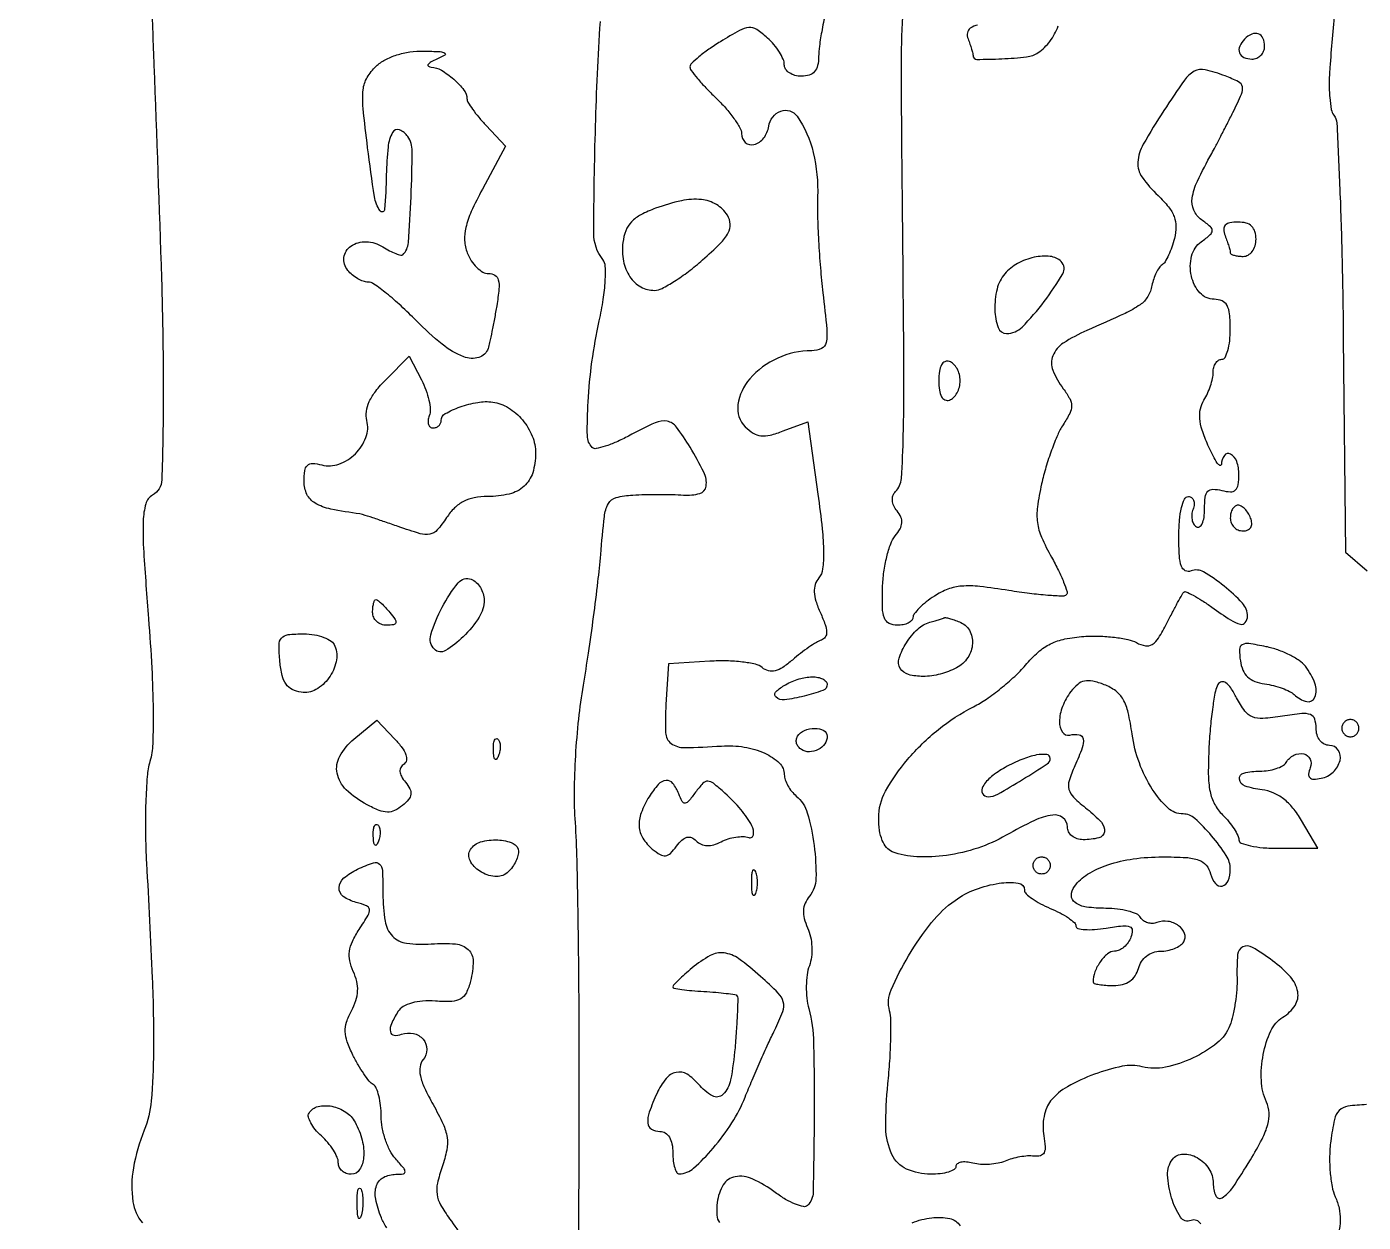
# Model space of a CAD drawing. Extents: x 0 to 5034, y 0 to 2560.
# Drawn here: x 4597.7 to 4753.5, y 1962.4 to 2101.8 of the extents above; entities that cross this region are included whole.
import ezdxf

# ---------------------------------------------------------------- set-up
doc = ezdxf.new("R2010")
doc.units = 0

msp = doc.modelspace()

# ---------------------------------------------------------------- linework, layer by layer
for points in [[(4648.5, 2283.373692, 0.000016), (4598.885535, 2284.40156, 0.000141)], [(4612.248164, 2104.924407, 0.00338), (4612.496664, 2097.272968, -0.001824), (4613.379499, 2072.46843, -0.008725), (4613.584566, 2058.305187, -0.007183), (4613.422227, 2048.942486, -0.263049), (4612.347764, 2047.174743, 0.200971), (4611.552433, 2046.158251, 0.058581), (4611.248758, 2044.152328, 0.024806), (4611.307943, 2040.539685, 0.003163), (4611.869586, 2032.785972, -0.006581), (4612.24787, 2027.016508, -0.010556), (4612.401753, 2022.085999, -0.010644), (4612.357891, 2018.168887, -0.061782), (4612.03764, 2016.131243, 0.050171), (4611.720465, 2014.378703, 0.011304), (4611.550154, 2011.350206, 0.011608), (4611.513704, 2007.830342, 0.011017), (4611.638661, 2004.25064, -0.003584), (4612.304369, 1990.882889, -0.012818), (4612.449445, 1982.327321, -0.01861), (4612.183803, 1976.543378, -0.075748), (4611.368516, 1973.127876, 0.052712), (4610.107681, 1968.746463, 0.080815), (4610.054097, 1964.804942, 0.137189), (4611.155615, 1962.340722, 0.291223)], [(4750.165986, 2103.736172, 0.002547), (4749.599783, 2097, 0.018588), (4749.524888, 2095.200257, 0.022584), (4749.593631, 2093.513858, 0.021928), (4749.774872, 2092.124844, 0.125073), (4750.077581, 2091.45143, -0.157041), (4750.419778, 2090.541666, -0.001503), (4750.743646, 2083.385138, -0.00482), (4751.013681, 2075.098943, -0.00308), (4751.175341, 2065.464169), (4751.440137, 2040.525478), (4753.970069, 2038.332303, 0.032403)], [(4662.01896, 1959.626743, 0.001309), (4662.096893, 1976, 0.001868), (4662.080466, 1986.312754, 0.002111), (4661.985921, 1996.2125, 0.001925), (4661.837601, 2004.628603, 0.011578), (4661.642395, 2009, -0.019274), (4661.537318, 2012.592983, -0.012224), (4661.678687, 2016.77963, -0.01203), (4662.032616, 2021.072552, -0.015417), (4662.574659, 2025, 0.00541), (4663.168427, 2028.747019, 0.003774), (4663.760543, 2032.985937, 0.003807), (4664.266766, 2037.05991, 0.007884), (4664.587622, 2040.25, -0.006466), (4665.021888, 2044.694196, -0.096447), (4665.484867, 2046.177029, -0.209201), (4666.384834, 2046.880428, -0.048371), (4668.329594, 2047.182888, -0.008814), (4669.743622, 2047.239473, -0.005753), (4671.376506, 2047.257212, -0.005786), (4672.969479, 2047.237753, -0.011), (4674.25, 2047.179082, 0.082137), (4676.130499, 2047.360397, 0.302505), (4676.882169, 2048.211805, 0.149665), (4676.61923, 2049.827047, 0.022262), (4675.01096, 2052.75, 0.023604), (4673.41769, 2055.105423, 0.189334), (4672.325513, 2055.78202, 0.154879), (4670.947611, 2055.606185, 0.014442), (4667.844965, 2054.056893, -0.018803), (4666.411649, 2053.356718, -0.027959), (4665.105393, 2052.863694, -0.026825), (4664.045837, 2052.591608, -0.250852), (4663.609774, 2052.723559, -0.196449), (4663.033325, 2054.096777, -0.016168), (4663.123848, 2058.057866, -0.020838), (4663.57638, 2062.715725, -0.018618), (4664.42599, 2067.5, 0.014913), (4664.887267, 2069.990224, 0.02382), (4665.115529, 2072.14163, 0.024386), (4665.131303, 2073.835768, 0.157459), (4664.840413, 2074.628216, -0.16866), (4663.778562, 2077.728431, -0.006347), (4663.988785, 2090.179994, -0.008218), (4664.550165, 2102.372557, -0.109991)], [(4690.839734, 2103.633754, 0.009336), (4690.399664, 2101.43453, 0.009229), (4690.086419, 2099.497983, 0.035492), (4690, 2098.282072, -0.054528), (4689.88553, 2097.235548, -0.126093), (4689.530901, 2096.535259, -0.13989), (4688.91169, 2096.135563, -0.073941), (4688, 2096, -0.065448), (4687.235419, 2096.100511, -0.082843), (4686.5875, 2096.395097, -0.099075), (4686.15411, 2096.832092, -0.146983), (4686, 2097.345012, 0.10373), (4685.866049, 2097.983738, 0.036721), (4685.426662, 2098.813791, 0.034552), (4684.795107, 2099.681197, 0.034219), (4684.048212, 2100.456369, 0.038996), (4682.784168, 2101.432572, 0.16576), (4681.872168, 2101.66654, 0.107487), (4680.78846, 2101.341312, 0.011968), (4678.548212, 2100.029797, 0.013908), (4677.188875, 2099.136501, 0.020025), (4676.042287, 2098.266216, 0.016305), (4675.169691, 2097.497949, 0.206953), (4675, 2097.105532, 0.162013), (4675.140601, 2096.683002, 0.012879), (4675.88125, 2095.744725, 0.016399), (4676.850838, 2094.654239, 0.01181), (4678, 2093.5, -0.02098), (4679.148507, 2092.303319, -0.025305), (4680.11875, 2091.084442, -0.025239), (4680.817782, 2089.996822, -0.130933), (4681, 2089.312909, 0.21135), (4681.453699, 2088.287519, 0.255709), (4682.462732, 2088.043834, 0.163796), (4683.598094, 2088.801447, 0.128592), (4684.180449, 2090.171672, -0.271459), (4685.585177, 2091.922198, -0.345194), (4687.497011, 2091.330043, -0.093832), (4689.378154, 2087.101132, -0.067334), (4689.880092, 2081.940907, 0.016481), (4689.870226, 2079.768027, 0.00676), (4689.99386, 2076.821704, 0.00668), (4690.211814, 2073.659533, 0.008505), (4690.501347, 2070.75, -0.005192), (4690.952707, 2066.500189, -0.071892), (4690.87858, 2064.960607, -0.237563), (4690.336781, 2064.259797, -0.112013), (4689.191658, 2064, 0.106856), (4685.225965, 2063.142696, 0.10742), (4681.977137, 2060.724673, 0.143613), (4680.591933, 2057.717605, 0.237257), (4681.451249, 2055.12018, 0.059271), (4682.373249, 2054.39422, 0.11084), (4683.267963, 2054.089942, 0.088764), (4684.341024, 2054.165212, 0.028465), (4685.871198, 2054.645281), (4688.735206, 2055.726323), (4689.917399, 2047.275626, -0.008085), (4690.414156, 2043.251437, -0.024031), (4690.576891, 2040.477515, -0.03344), (4690.468948, 2038.562606, -0.14336), (4690.02024, 2037.524387, 0.094499), (4689.59863, 2036.760437, 0.09074), (4689.479663, 2035.883668, 0.067286), (4689.675253, 2034.811792, 0.028175), (4690.208683, 2033.441336, -0.019949), (4690.762731, 2032.084343, -0.077454), (4690.93649, 2031.19591, -0.154044), (4690.780479, 2030.625873, -0.170683), (4690.330702, 2030.276901, 0.055941), (4689.745387, 2030.005968, 0.014124), (4688.862675, 2029.435773, 0.014234), (4687.884855, 2028.722468, 0.013936), (4686.942129, 2027.949808, -0.030376), (4685.81757, 2027.088301, -0.086491), (4684.920108, 2026.687057, -0.126546), (4684.148747, 2026.690047, -0.109711), (4683.427361, 2027.060285, 0.118123), (4682.635476, 2027.450227, 0.025116), (4681.110895, 2027.715369, 0.02496), (4679.269193, 2027.84831, 0.021467), (4677.327694, 2027.807964), (4672.5, 2027.5), (4672.195209, 2022.75, 0.025807), (4672.154363, 2019.476212, 0.226848), (4672.811952, 2018.2292, 0.165583), (4674.330678, 2017.740718, 0.012687), (4678.683743, 2017.925276, -0.057052), (4681.328165, 2017.802921, -0.067055), (4683.727111, 2017.076251, -0.082873), (4685.421221, 2015.933577, -0.205841), (4686, 2014.587261, 0.08338), (4686.100402, 2013.989367, 0.043925), (4686.408691, 2013.300028, 0.042106), (4686.858929, 2012.631203, 0.050396), (4687.391288, 2012.090223, -0.150263), (4688.681148, 2010.120521, -0.037783), (4689.474816, 2006.321521, -0.037189), (4689.690788, 2002.474325, -0.170231), (4688.923612, 2000.407959, 0.069187), (4688.42592, 1999.604466, 0.090396), (4688.224111, 1998.765705, 0.079362), (4688.320697, 1997.827416, 0.041659), (4688.71758, 1996.720386, -0.054948), (4689.05509, 1995.694091, -0.040661), (4689.206138, 1994.507923, -0.040945), (4689.162968, 1993.324474, -0.059075), (4688.917995, 1992.307226, 0.055699), (4688.659663, 1991.265359, 0.029339), (4688.562157, 1989.933957, 0.028789), (4688.622187, 1988.542644, 0.039201), (4688.845776, 1987.307226, -0.05832), (4689.40754, 1983.346606, -0.007721), (4689.483431, 1974.865132, -0.003679), (4689.35946, 1965.916537, -0.193406), (4688.696757, 1964.363423, -0.25527), (4688.226587, 1964.225403, -0.0427), (4687.295987, 1964.512943, -0.037755), (4686.156028, 1965.078444, -0.025172), (4684.941145, 1965.885393, 0.050468), (4682.312997, 1967.445776, 0.152224), (4680.27119, 1967.718554, 0.217007), (4678.885465, 1966.777214, 0.108388), (4678.182469, 1964.729956, 0.040625), (4678.131787, 1963.223445, 0.158026), (4678.457199, 1962.361628, 0.143947)], [(4734.559005, 1962.218355, 0.363814), (4733.423658, 1962.609078, -0.353097), (4732.196698, 1963.005432, -0.070982), (4731.151496, 1965.238594, -0.062458), (4730.683992, 1967.941444, -0.179014), (4731.252175, 1969.728987, -0.224557), (4732.505366, 1970.360806, -0.138989), (4734.133173, 1969.943394, -0.117056), (4735.501884, 1968.641778, -0.145378), (4736, 1966.964816, 0.101196), (4736.301179, 1965.491962, 0.460359), (4737.031097, 1965.262556, 0.104535), (4738.287971, 1966.473209, 0.013111), (4740.338193, 1969.674712, 0.015934), (4741.697781, 1972.096759, 0.052094), (4742.370801, 1973.803806, 0.080375), (4742.522687, 1975.165908, 0.094763), (4742.216883, 1976.424712, -0.096064), (4741.615264, 1978.929337, -0.058756), (4741.838173, 1981.969956, -0.060526), (4742.723949, 1984.721331, -0.146072), (4744.123583, 1986.309252, 0.108324), (4745.54062, 1987.694496, 0.192672), (4745.860412, 1989.269997, 0.139552), (4745.00005, 1991.016457, 0.049818), (4742.92139, 1992.899998, 0.024598), (4740.58972, 1994.45259, 0.251707), (4739.46968, 1994.503134, 0.266812), (4738.852613, 1993.603582, 0.027056), (4738.783468, 1990.91098, -0.026479), (4738.749817, 1989.53896, -0.018152), (4738.572966, 1987.991168, -0.018338), (4738.29286, 1986.508646, -0.034992), (4737.942409, 1985.348525, -0.133354), (4736.470778, 1983.323621, -0.059184), (4733.648508, 1981.558297, -0.058617), (4730.429221, 1980.478486, -0.113593), (4727.729964, 1980.531639, 0.112012), (4725.399384, 1980.584812, 0.038905), (4722.147808, 1979.656658, 0.039209), (4719.023667, 1978.207942, 0.091628), (4717.052718, 1976.563521, 0.080691), (4716.594378, 1975.784284, 0.044425), (4716.286011, 1974.719388, 0.042826), (4716.160283, 1973.554059, 0.052739), (4716.25143, 1972.465063, -0.028495), (4716.416705, 1971.219376, -0.131654), (4716.282827, 1970.511312, -0.219661), (4715.862037, 1970.164251, -0.094453), (4715.119105, 1970.113004, 0.046581), (4714.371776, 1970.132725, 0.025192), (4713.45716, 1970.025145, 0.024877), (4712.529128, 1969.820345, 0.035697), (4711.735056, 1969.540964, -0.053571), (4710.914877, 1969.284885, -0.032446), (4709.905454, 1969.152173, -0.032235), (4708.874083, 1969.150724, -0.048221), (4707.985056, 1969.293657, 0.041292), (4707.224476, 1969.426754, 0.070963), (4706.58311, 1969.394025, 0.10726), (4706.15651, 1969.210445, 0.242258), (4706, 1968.90638, -0.266835), (4705.799515, 1968.557457, -0.057319), (4705.135407, 1968.266249, -0.045554), (4704.184379, 1968.065843, -0.029169), (4703.056704, 1968, -0.108799), (4700.262574, 1968.61528, -0.175737), (4698.552922, 1970.311357, -0.108035), (4697.83734, 1973.420324, -0.02854), (4698.073599, 1978.54473, 0.009281), (4698.301106, 1981.228307, 0.010718), (4698.415495, 1983.792609, 0.009858), (4698.422931, 1985.961644, 0.059944), (4698.270977, 1987.071785, -0.167128), (4698.45361, 1989.488834, -0.03231), (4700.472883, 1993.452164, -0.035011), (4703.174793, 1997.352792, -0.069167), (4705.908228, 1999.934653, -0.064104), (4708.286053, 2001.205225, -0.054327), (4711.045369, 2001.922037, -0.067723), (4713.273112, 2001.945149, -0.378097), (4714, 2001.12132, 0.208074), (4714.180943, 2000.70534, 0.033695), (4714.88125, 2000.135727, 0.032352), (4715.851056, 1999.540069, 0.023358), (4717, 1999, -0.021691), (4718.14905, 1998.464549, -0.030489), (4719.11875, 1997.882741, -0.030886), (4719.824483, 1997.331478, -0.21469), (4720, 1996.94155, 0.344868), (4720.219466, 1996.661205, 0.043288), (4721.034022, 1996.533184, 0.036244), (4722.170483, 1996.53669, 0.021337), (4723.520074, 1996.696971, -0.012194), (4725.457265, 1996.963029, -0.11657), (4726.27978, 1996.863857, -0.316496), (4726.567156, 1996.44887, -0.090001), (4726.413085, 1995.6341, -0.063377), (4726.077419, 1995.009299, -0.061153), (4725.592453, 1994.480017, -0.066159), (4725.038431, 1994.121155, -0.111118), (4724.5, 1994, 0.176465), (4723.683138, 1993.70244, 0.065786), (4722.846367, 1992.787398, 0.062009), (4722.214037, 1991.588962, 0.090659), (4722, 1990.418213, 0.33565), (4722.123864, 1990.254486, 0.025445), (4722.700115, 1990.12285, 0.02693), (4723.469723, 1990.030164, 0.016503), (4724.383369, 1990, 0.061532), (4725.436755, 1990.130127, 0.089464), (4726.288023, 1990.514648, 0.096222), (4726.908647, 1991.14677, 0.082332), (4727.289749, 1992, -0.081569), (4727.644655, 1992.797825, -0.081632), (4728.236016, 1993.439987, -0.082154), (4728.99818, 1993.856078, -0.084142), (4729.847363, 1994, 0.049566), (4730.676604, 1994.082407, 0.047461), (4731.486147, 1994.326592, 0.051172), (4732.159066, 1994.68557, 0.106628), (4732.569098, 1995.111803, 0.231659), (4732.663856, 1996.072779, 0.149825), (4731.970308, 1996.976746, 0.117775), (4730.728656, 1997.479101, 0.12982), (4729.441834, 1997.339306, -0.088023), (4728.918522, 1997.238221, -0.079557), (4728.37249, 1997.317152, -0.081183), (4727.888, 1997.559823, -0.098027), (4727.542134, 1997.931826, 0.15278), (4727.066209, 1998.344224, 0.038128), (4726.082438, 1998.686224, 0.035401), (4724.843082, 1998.921469, 0.02921), (4723.5, 1999, -0.032761), (4721.235212, 1999.148553, -0.11907), (4719.899155, 1999.66372, -0.248199), (4719.470642, 2000.488455, -0.155109), (4719.815983, 2001.547746, -0.100755), (4721.36513, 2002.982422, -0.055498), (4723.715896, 2004.075762, -0.047311), (4726.680299, 2004.769563, -0.033851), (4730.080051, 2005, -0.013681), (4732.839491, 2004.924484, -0.071369), (4734.327345, 2004.627192, -0.136184), (4735.189254, 2004.024255, -0.108903), (4735.70731, 2003.011247, 0.103272), (4736.270023, 2001.880016, 0.291557), (4737.066698, 2001.60178, 0.250776), (4737.758653, 2002.212108, 0.089382), (4738, 2003.551411, 0.1442), (4737.525708, 2005.161774, 0.033478), (4735.822761, 2007.450043, 0.032014), (4733.856921, 2009.474446, 0.186122), (4732.493979, 2010, -0.190918), (4730.729548, 2010.699208, -0.061972), (4728.904947, 2012.899078, -0.054475), (4727.393774, 2015.950789, -0.052196), (4726.550272, 2019.300952, 0.019828), (4726.083535, 2021.836967, 0.072673), (4725.499417, 2023.357601, 0.104713), (4724.632377, 2024.345157, 0.069688), (4723.30757, 2025.073162, 0.035105), (4721.952926, 2025.482041, 0.106791), (4720.996692, 2025.491779, 0.124313), (4720.206937, 2025.110334, 0.056161), (4719.408286, 2024.27221, 0.068912), (4718.436627, 2022.541122, 0.087338), (4718.073492, 2020.74639, 0.153462), (4718.415891, 2019.551811, 0.312854), (4719.279553, 2019.206163, -0.095403), (4720.362904, 2019.244634, -0.323298), (4720.837413, 2018.775109, -0.130966), (4720.735683, 2017.709231, -0.017983), (4719.876427, 2015.628132, 0.028655), (4719.19905, 2013.882897, 0.148329), (4719.180199, 2012.859953, 0.134285), (4719.732601, 2011.944761, 0.021911), (4721.309422, 2010.570263, -0.037295), (4722.972312, 2009.028271, -0.223912), (4723.32051, 2007.933699, -0.310145), (4722.67442, 2007.21759, -0.058888), (4720.833333, 2007, -0.080377), (4720.133065, 2007.113303, -0.091482), (4719.538542, 2007.440625, -0.100741), (4719.141051, 2007.927903, -0.121457), (4719, 2008.5, 0.230384), (4718.484963, 2009.558449, 0.203337), (4717.291362, 2009.88091, 0.077154), (4715.149811, 2009.2387, 0.018497), (4711.852074, 2007.512045, -0.049292), (4708.55142, 2006.034797, -0.044965), (4704.922219, 2005.175649, -0.047377), (4701.43702, 2005.008576, -0.080077), (4698.581787, 2005.606989, -0.128663), (4697.916332, 2006.084405, -0.077372), (4697.415245, 2006.923933, -0.06048), (4697.102354, 2008.086709, -0.035527), (4697, 2009.525389, -0.127136), (4697.808549, 2012.653856, -0.049893), (4700.363869, 2016.344967, -0.046696), (4703.968232, 2019.855671, -0.051789), (4708.045143, 2022.500159, 0.031825), (4709.557085, 2023.397381, 0.018659), (4711.250052, 2024.648716, 0.018616), (4712.856295, 2026.032275, 0.02996), (4714.10397, 2027.338144, -0.036273), (4715.601176, 2028.86613, -0.066701), (4717.045821, 2029.833093, -0.064912), (4718.721167, 2030.401343, -0.032637), (4720.938972, 2030.696062, -0.023656), (4722.696797, 2030.730448, -0.022512), (4724.479575, 2030.600503, -0.02312), (4726.042449, 2030.341854, -0.070405), (4727.050638, 2029.972899, 0.077477), (4728.100849, 2029.605234, 0.18975), (4728.890609, 2029.759523, 0.113459), (4729.625841, 2030.507402, 0.020104), (4730.592812, 2032.233207, -0.002992), (4731.252258, 2033.510784, -0.004165), (4731.85888, 2034.645863, -0.00258), (4732.381444, 2035.592707, -0.052802), (4732.569601, 2035.859091, -0.332005), (4732.819246, 2035.912096, -0.014645), (4733.662317, 2035.493154, -0.019814), (4734.688615, 2034.8917, -0.012266), (4735.846795, 2034.109091, 0.010572), (4738.039099, 2032.616865, 0.081755), (4739.171132, 2032.120346, 0.298036), (4739.748972, 2032.3177, 0.167124), (4740, 2033.047749, 0.187174), (4739.40994, 2034.568758, 0.038537), (4737.273367, 2036.573706, 0.037668), (4734.881872, 2038.214351, 0.226876), (4733.420684, 2038.33119, -0.20636), (4732.750671, 2038.358406, -0.199257), (4732.29751, 2038.864953, -0.071448), (4732.059203, 2040.07909, -0.012791), (4732, 2042.393011, -0.020336), (4732.075183, 2044.240751, -0.038639), (4732.310071, 2045.709567, -0.049466), (4732.659332, 2046.713924, -0.292238), (4733.106989, 2047, -0.154099), (4733.482083, 2046.881585, -0.15229), (4733.723326, 2046.568782, -0.114223), (4733.784115, 2046.093585, -0.066643), (4733.650663, 2045.532025, 0.066719), (4733.506898, 2044.926665, 0.072258), (4733.533742, 2044.321649, 0.081026), (4733.720854, 2043.809536, 0.126981), (4734.043674, 2043.473008, 0.290722), (4734.405231, 2043.477445, 0.141576), (4734.719079, 2043.841556, 0.073313), (4734.932222, 2044.572459, 0.034359), (4735, 2045.557614, -0.028771), (4735.079845, 2046.944072, -0.15974), (4735.388003, 2047.612718, -0.215944), (4735.971975, 2047.857405, -0.056862), (4737, 2047.710251, 0.05366), (4738.009449, 2047.559174, 0.201856), (4738.596555, 2047.778164, 0.169429), (4738.912857, 2048.386091, 0.036036), (4739, 2049.59362, 0.084994), (4738.745644, 2051.079124, 0.180876), (4738.008179, 2051.959944, 0.388386), (4737.306341, 2051.799283, 0.144378), (4736.960858, 2050.75, -0.532083), (4736.790309, 2050.642711, -0.13717), (4736.483676, 2050.895312, -0.036255), (4735.983511, 2051.736182, -0.012983), (4735.391372, 2053, -0.023273), (4734.717659, 2054.759621, -0.057898), (4734.439573, 2056.10755, -0.078099), (4734.515521, 2057.221105, -0.082198), (4734.930514, 2058.236431, 0.033178), (4735.340008, 2059.01216, 0.025371), (4735.685839, 2059.907397, 0.025934), (4735.92432, 2060.782507, 0.053601), (4736, 2061.486431, -0.064244), (4736.074659, 2062.065097, -0.081991), (4736.29375, 2062.555389, -0.098698), (4736.618641, 2062.883405, -0.149454), (4737, 2063, 0.277684), (4737.385692, 2063.232098, 0.052312), (4737.70625, 2064.028125, 0.042582), (4737.927458, 2065.158889, 0.027026), (4738, 2066.5, 0.02295), (4737.918029, 2068.284893, 0.101269), (4737.614886, 2069.287427, 0.170815), (4737.036165, 2069.812619, 0.099977), (4736.108408, 2070, -0.214961), (4734.454874, 2070.745329, -0.127043), (4733.454312, 2072.709668, -0.117271), (4733.489469, 2075.038066, -0.174451), (4734.619171, 2076.710798, 0.018707), (4735.6657, 2077.537843, 0.21826), (4735.87973, 2077.998644, 0.22049), (4735.669267, 2078.458774, 0.019102), (4734.632132, 2079.279724, -0.132533), (4733.732987, 2080.401003, -0.142497), (4733.552416, 2081.790011, -0.072992), (4734.165809, 2083.776195, -0.015525), (4735.829064, 2087, 0.005786), (4736.257606, 2087.79236, 0.001678), (4736.900309, 2089.024295, 0.001687), (4737.615112, 2090.417206, 0.001801), (4738.304933, 2091.784833, 0.011366), (4739.316281, 2093.928493, 0.15779), (4739.404931, 2094.768913, 0.22746), (4738.95787, 2095.350671, 0.026244), (4737.408382, 2096.034833, 0.032577), (4735.060341, 2096.756514, 0.188951), (4733.800767, 2096.578449, 0.11166), (4732.650293, 2095.535669, 0.008243), (4730.25, 2091.993648, 0.015421), (4727.851446, 2088.066095, 0.113042), (4727.221129, 2085.971312, 0.172981), (4727.71064, 2084.239164, 0.048442), (4729.583374, 2082.081423, -0.03257), (4730.79767, 2080.768772, -0.079407), (4731.45385, 2079.63039, -0.09368), (4731.663001, 2078.465145, -0.059241), (4731.486814, 2077.09144, -0.022635), (4731.1806, 2076.069653, -0.025881), (4730.794534, 2075.125567, -0.026316), (4730.388599, 2074.369168, -0.115741), (4730.036398, 2074.010017, 0.103457), (4729.701581, 2073.684774, 0.035101), (4729.360424, 2073.093803, 0.033143), (4729.064997, 2072.369151, 0.032513), (4728.865682, 2071.607183, -0.087317), (4728.36932, 2070.308357, -0.107276), (4727.483647, 2069.363279, -0.043449), (4725.72104, 2068.360487, -0.004273), (4721.261473, 2066.358964, 0.04023), (4718.52927, 2064.888489, 0.15468), (4717.316549, 2063.418263, 0.192382), (4717.312034, 2061.72439, 0.067645), (4718.526412, 2059.566244, -0.035716), (4719.272041, 2058.418733, -0.127691), (4719.487444, 2057.577993, -0.117026), (4719.27538, 2056.696892, -0.027722), (4718.513029, 2055.379541, 0.042235), (4717.87411, 2054.197734, 0.015301), (4717.165063, 2052.425602, 0.015048), (4716.503517, 2050.428709, 0.01734), (4715.997152, 2048.487293, 0.020976), (4715.510144, 2045.788228, 0.067934), (4715.508493, 2043.971593, 0.07057), (4715.99308, 2042.258412, 0.023872), (4717.156585, 2039.935183, -0.013825), (4717.96417, 2038.400428, -0.021373), (4718.566821, 2037.028868, -0.017005), (4718.960372, 2035.90651, -0.279085), (4718.869261, 2035.535927, -0.21118), (4718.458663, 2035.377071, -0.007312), (4716.706544, 2035.485342, -0.012534), (4714.598373, 2035.69986, -0.0083), (4712.189918, 2036.046818, 0.011567), (4708.777424, 2036.515681, 0.046755), (4706.679374, 2036.557577, 0.070999), (4705.081592, 2036.208268, 0.055819), (4703.498511, 2035.407067, 0.02298), (4702.541865, 2034.715419, 0.029546), (4701.733938, 2033.990909, 0.030118), (4701.151717, 2033.327733, 0.166583), (4701, 2032.88499, -0.197798), (4700.860804, 2032.546892, -0.085934), (4700.457399, 2032.259966, -0.065879), (4699.859862, 2032.065108, -0.045947), (4699.152847, 2032, -0.118366), (4698.223929, 2032.22303, -0.185025), (4697.679907, 2032.826529, -0.086377), (4697.441822, 2034.029592, -0.014201), (4697.454556, 2036.408612, -0.025759), (4697.608782, 2038.213114, -0.025865), (4697.947657, 2039.989664, -0.026751), (4698.404962, 2041.501724, -0.086601), (4698.924155, 2042.408612, 0.045857), (4699.488915, 2043.232218, 0.108774), (4699.702226, 2043.939979, 0.123762), (4699.586524, 2044.613054, 0.069164), (4699.146238, 2045.323794, -0.063116), (4698.762905, 2045.926268, -0.089477), (4698.598647, 2046.538514, -0.103202), (4698.667957, 2047.103621, -0.112691), (4698.957617, 2047.573794, 0.179407), (4699.649461, 2049.116591, 0.011108), (4699.87539, 2054.213272, 0.00744), (4699.938987, 2063.038603, 0.000804), (4699.749707, 2083.432874, -0.001917), (4699.655041, 2096.852467, -0.015698), (4699.827542, 2102.973878, -0.034701)], [(4708.536249, 2101.954106, 0.102747), (4707.684855, 2101.598136, 0.20296), (4707.348024, 2101.072084, 0.134669), (4707.419624, 2100.348859, -0.008458), (4707.641841, 2099.739134, -0.01014), (4707.829515, 2099.157853, -0.008983), (4707.968361, 2098.663959, -0.064109), (4708, 2098.418213, 0.413242), (4708.446305, 2097.970425, 0.012239), (4711.366317, 2098.032223, 0.017962), (4714.250946, 2098.26801, 0.118361), (4715.600296, 2098.765313, 0.086911), (4716.965948, 2100.068812, 0.069678), (4717.934991, 2101.858934, 0.078763)], [(4639.650852, 1961.739241, -0.043977), (4639.025001, 1962.939643, -0.047426), (4638.358358, 1965.110712, -0.132081), (4638.452391, 1966.689158, -0.194112), (4639.266118, 1967.644341, -0.121021), (4640.714005, 1968, 0.033034), (4641.582279, 1968.057427, 0.385269), (4641.784296, 1968.295707, 0.168375), (4641.621058, 1968.721768, 0.009015), (4640.654988, 1969.828741, -0.067213), (4640.020395, 1970.753662, -0.035993), (4639.486153, 1972.03451, -0.035075), (4639.121619, 1973.443992, -0.045772), (4639, 1974.769724, 0.02786), (4638.931194, 1976.003628, 0.03429), (4638.724851, 1977.137796, 0.036644), (4638.425281, 1978.036437, 0.156815), (4638.063324, 1978.460864, -0.085795), (4637.613279, 1978.859378, -0.018064), (4636.984666, 1979.705869, -0.01843), (4636.319024, 1980.754082, -0.016547), (4635.706628, 1981.886259, -0.028719), (4635.034343, 1983.453085, -0.078749), (4634.806778, 1984.631759, -0.088453), (4634.966443, 1985.741471, -0.043039), (4635.53294, 1987.061548, 0.043175), (4636.050645, 1988.268828, 0.06812), (4636.255182, 1989.375402, 0.070069), (4636.152575, 1990.473581, 0.048651), (4635.747785, 1991.654206, -0.053724), (4635.337293, 1992.892158, -0.088173), (4635.296626, 1993.992453, -0.077298), (4635.642542, 1995.138089, -0.033141), (4636.430199, 1996.533814, 0.01049), (4637.479266, 1998.210596, 0.164209), (4637.619953, 1998.862437, 0.2766), (4637.292445, 1999.290893, 0.030676), (4636.07205, 1999.69141, -0.091816), (4634.575122, 2000.394116, -0.253933), (4634.083816, 2001.407499, -0.208703), (4634.640621, 2002.538648, -0.067543), (4636.25, 2003.563384, -0.022115), (4638.101815, 2004.320006, -0.285318), (4638.800498, 2004.169475, -0.192558), (4639.143727, 2003.405545, -0.010452), (4639.2, 2000.71388, 0.038813), (4639.448955, 1997.511636, 0.153971), (4640.315595, 1995.765587, 0.170574), (4641.966141, 1994.934131, 0.050247), (4644.841065, 1994.852653, -0.037085), (4647.68058, 1994.846807, -0.172097), (4649.157068, 1994.192666, -0.210136), (4649.722404, 1992.850459, -0.05764), (4649.416257, 1990.522363, -0.049415), (4648.927295, 1989.160281, -0.153304), (4648.271211, 1988.452684, -0.121311), (4647.226871, 1988.155235, -0.025825), (4645.323581, 1988.184943, 0.033544), (4643.825427, 1988.185214, 0.05172), (4642.549714, 1987.965927, 0.063399), (4641.567503, 1987.550419, 0.120569), (4640.953232, 1986.958568, 0.034767), (4640.195173, 1985.552622, 0.147137), (4640.069875, 1984.614772, 0.334657), (4640.495775, 1984.205452, 0.12212), (4641.378145, 1984.314866, -0.146937), (4642.75507, 1984.417804, -0.163534), (4643.893418, 1983.733332, -0.179608), (4644.32244, 1982.557318, -0.173486), (4643.888617, 1981.365792, 0.140155), (4643.525352, 1980.539564, 0.088495), (4643.568606, 1979.479992, 0.055294), (4644.046977, 1978.073336, 0.01844), (4645.043279, 1976.136785, -0.019746), (4646.209918, 1973.854505, -0.072066), (4646.672431, 1972.299908, -0.085433), (4646.635192, 1970.820231, -0.034968), (4646.10596, 1968.874113, 0.028201), (4645.559873, 1966.96816, 0.091564), (4645.50746, 1965.659682, 0.093563), (4645.925973, 1964.434494, 0.030232), (4646.975092, 1962.819819, -0.024273), (4648.566595, 1960.433081, -0.16082)], [(4753.881669, 1976.118483, 0.026325), (4751.687303, 1975.93069, 0.165468), (4750.697265, 1975.432788, 0.143603), (4750.142513, 1974.396734, 0.018255), (4749.71006, 1971.875004, 0.029023), (4749.577766, 1970.1215, 0.02461), (4749.637104, 1968.264238, 0.025342), (4749.861122, 1966.574687, 0.061335), (4750.238642, 1965.375583, -0.054358), (4750.674424, 1964.055787, -0.056259), (4750.808724, 1962.688489, -0.047449), (4750.63856, 1961.138097, -0.024603)], [(4700.904767, 1962.329967, -0.071131), (4703.186331, 1962.933792, -0.079085), (4705.285864, 1962.847364, -0.207462), (4706.497606, 1962.003873, 0.165933)]]:
    msp.add_lwpolyline(points, format="xyb")
for points in [[(4739.666667, 2100.333333, 0.091649), (4739.095775, 2099.503522, 0.193059), (4739.066255, 2098.735179, 0.206496), (4739.569797, 2098.19498, 0.103678), (4740.5, 2098, 0.099038), (4741.072457, 2098.114514, 0.097945), (4741.559375, 2098.440625, 0.097945), (4741.885486, 2098.927543, 0.099038), (4742, 2099.5, 0.103678), (4741.80502, 2100.430203, 0.206496), (4741.264821, 2100.933745, 0.193059), (4740.496478, 2100.904225, 0.091649)], [(4645.5, 2098, 0.023487), (4644.806536, 2097.6626, 0.110576), (4644.47567, 2097.372382, 0.423453), (4644.509549, 2097.175752, 0.137331), (4644.821429, 2097.070285, -0.122961), (4646.017584, 2096.70311, -0.045057), (4647.454522, 2095.64973, -0.044302), (4648.64922, 2094.391785, -0.169359), (4649, 2093.38588, 0.138749), (4649.119797, 2092.962486, 0.016973), (4649.657524, 2092.151362, 0.019053), (4650.381196, 2091.214022, 0.014657), (4651.238381, 2090.246255), (4653.476761, 2087.863608), (4650.798017, 2082.840048, 0.015611), (4649.504247, 2080.219933, 0.048665), (4648.86696, 2078.360518, 0.071538), (4648.73051, 2076.850246, 0.077805), (4649.034886, 2075.408244, 0.052944), (4649.501726, 2074.487175, 0.056641), (4650.142743, 2073.707422, 0.063569), (4650.852358, 2073.176198, 0.129629), (4651.520562, 2073, -0.138233), (4652.255319, 2072.792908, -0.195959), (4652.653212, 2072.252126, -0.087572), (4652.729506, 2071.203401, -0.015654), (4652.4674, 2069.25, -0.004273), (4652.200132, 2067.72265, -0.004573), (4651.912478, 2066.234375, -0.004345), (4651.642524, 2064.960104, -0.021375), (4651.453472, 2064.25, -0.254116), (4650.385713, 2063.214303, -0.162352), (4648.616894, 2063.301816, -0.077561), (4646.119534, 2064.752151, -0.028373), (4643.087845, 2067.507522, 0.012778), (4641.309269, 2069.228232, 0.017403), (4639.614737, 2070.680335, 0.014335), (4638.154512, 2071.77901, 0.155324), (4637.46029, 2072, -0.088751), (4636.912846, 2072.097944, -0.043239), (4636.268573, 2072.401651, -0.04107), (4635.634128, 2072.844151, -0.046774), (4635.110114, 2073.367321, -0.204791), (4634.660653, 2074.880513, -0.218531), (4635.459263, 2076.196135, -0.15954), (4637.258181, 2076.710539, -0.130827), (4639.17858, 2076.120548, 0.01769), (4639.974753, 2075.661649, 0.027018), (4640.698082, 2075.326869, 0.025294), (4641.286178, 2075.12617, 0.272375), (4641.520126, 2075.186793, 0.179439), (4642.169435, 2076.601464, 0.008341), (4642.48322, 2081.957495, 0.009218), (4642.607813, 2087.280393, 0.150265), (4642.097164, 2088.97104, 0.153376), (4641.127791, 2089.74661, 0.373534), (4640.330847, 2089.460602, 0.103086), (4639.793996, 2087.760197, 0.019767), (4639.596194, 2084.513111, -0.013842), (4639.397674, 2080.464555, -0.706439), (4638.863831, 2080.320223, -0.11411), (4638.213617, 2081.959845, -0.005826), (4637.417428, 2087.665379, -0.006644), (4636.892648, 2092.260451, -0.051121), (4636.896393, 2094.425412, -0.105444), (4637.357956, 2095.846753, -0.074303), (4638.407888, 2097.165379, -0.066138), (4639.455195, 2097.909809, -0.044292), (4640.812323, 2098.479328, -0.041635), (4642.34991, 2098.832186, -0.040545), (4643.938561, 2098.929715, -0.00585), (4645.872009, 2098.868922, -0.12411), (4646.41809, 2098.705911, -0.574687), (4646.415729, 2098.455985, -0.028081)], [(4671, 2080.609532, 0.033112), (4669.279182, 2079.850035, 0.081842), (4668.180499, 2079.023165, 0.098145), (4667.522229, 2077.988559, 0.06343), (4667.177742, 2076.606595, 0.076067), (4667.251565, 2074.451275, 0.10034), (4667.99007, 2072.634497, 0.117552), (4669.2661, 2071.44416, 0.136389), (4670.872445, 2071.041627, 0.114317), (4671.740886, 2071.266355, 0.020942), (4673.18729, 2072.099785, 0.021539), (4674.829024, 2073.241593, 0.018114), (4676.467265, 2074.585414, 0.013842), (4678.523204, 2076.504148, 0.071242), (4679.463736, 2077.741414, 0.14242), (4679.696023, 2078.757272, 0.126093), (4679.365137, 2079.793788, 0.119341), (4678.081762, 2081.046656, 0.110092), (4676.328717, 2081.620816, 0.078488), (4674.004381, 2081.482481, 0.033348)], [(4737.393011, 2077.418213, -0.008099), (4737.625425, 2076.781926, -0.009838), (4737.821697, 2076.178225, -0.008575), (4737.967516, 2075.666328, -0.065182), (4738, 2075.418213, 0.281131), (4738.098541, 2075.256806, 0.050709), (4738.440625, 2075.12285, 0.041645), (4738.925219, 2075.030325, 0.026361), (4739.5, 2075, 0.130775), (4740.075754, 2075.153209, 0.10214), (4740.5625, 2075.583333, 0.08892), (4740.888136, 2076.230589, 0.072314), (4741, 2077, 0.072786), (4740.869894, 2077.889021, 0.130944), (4740.486626, 2078.512695, 0.12593), (4739.831487, 2078.878132, 0.064658), (4738.893011, 2079, 0.043546), (4737.939105, 2078.916765, 0.16083), (4737.413414, 2078.634337, 0.207384), (4737.235583, 2078.147008, 0.076984)], [(4711.709726, 2072.973953, 0.118623), (4710.800539, 2071.19273, 0.066489), (4710.549131, 2068.76125, 0.077493), (4710.934503, 2066.695465, 0.318038), (4711.917278, 2066, 0.201688), (4713.722741, 2066.759162, 0.031391), (4716.307711, 2069.754686, 0.029598), (4718.462127, 2072.972233, 0.341474), (4718.281285, 2074.385381, 0.172167), (4717.001051, 2074.994996, 0.078908), (4715.129423, 2074.893689, 0.072018), (4713.191624, 2074.174561, 0.091141)], [(4644.606645, 2056.417316, 0.059601), (4644.469646, 2055.874784, 0.105248), (4644.507064, 2055.416337, 0.149763), (4644.707946, 2055.115323, 0.172945), (4645.031385, 2055, 0.090019), (4645.401185, 2055.067122, 0.09536), (4645.715469, 2055.25949, 0.099751), (4645.925749, 2055.546354, 0.108854), (4646, 2055.883369, -0.272916), (4646.461966, 2056.666684, -0.040834), (4648.19754, 2057.448966, -0.043107), (4650.24865, 2057.985133, -0.075455), (4652, 2058.018233, -0.107153), (4653.836258, 2057.35788, -0.07895), (4655.471275, 2055.934575, -0.077631), (4656.607578, 2054.047455, -0.097063), (4657, 2052.045012, -0.07449), (4656.660329, 2049.777677, -0.135506), (4655.661832, 2048.208789, -0.125353), (4653.935694, 2047.298617, -0.059027), (4651.41501, 2047, 0.04528), (4649.854558, 2046.858395, 0.073275), (4648.594851, 2046.43073, 0.076221), (4647.54608, 2045.672904, 0.053272), (4646.619893, 2044.542636, -0.033407), (4645.535291, 2043.106481, -0.17026), (4644.67951, 2042.616617, -0.11832), (4643.535848, 2042.677219, -0.012676), (4640.990965, 2043.503188, 0.002186), (4639.416319, 2044.051027, 0.003105), (4638.011312, 2044.52324, 0.001751), (4636.821737, 2044.910229, 0.044995), (4636.49089, 2044.98459, -0.017368), (4633.118849, 2045.54916, -0.081197), (4631.284148, 2046.245322, -0.14937), (4630.342018, 2047.257541, -0.113738), (4630, 2048.741631, -0.03318), (4630.085097, 2050.022583, -0.172632), (4630.403694, 2050.64276, -0.20604), (4631.003793, 2050.860418, -0.049373), (4632.074213, 2050.690844, 0.152948), (4634.070699, 2050.786281, 0.107224), (4635.985306, 2051.999864, 0.107771), (4637.217982, 2053.89159, 0.155888), (4637.323911, 2055.869365, -0.101683), (4637.267858, 2056.923787, -0.071358), (4637.611149, 2058.065697, -0.056536), (4638.361661, 2059.296828, -0.031258), (4639.528205, 2060.619114), (4642.260164, 2063.351073), (4643.705342, 2060.592852, -0.033172), (4644.218263, 2059.432788, -0.034362), (4644.566235, 2058.228522, -0.036573), (4644.717527, 2057.150876, -0.108618)], [(4704, 2060.5, 0.034783), (4704.077151, 2059.39229, 0.092267), (4704.328125, 2058.642708, 0.16323), (4704.731204, 2058.274593, 0.186684), (4705.25, 2058.25, 0.116646), (4705.728036, 2058.54572, 0.069477), (4706.132812, 2059.082812, 0.063483), (4706.406712, 2059.767965, 0.063462), (4706.5, 2060.5, 0.063462), (4706.406712, 2061.232035, 0.063483), (4706.132812, 2061.917188, 0.069477), (4705.728036, 2062.45428, 0.116646), (4705.25, 2062.75, 0.186684), (4704.731204, 2062.725407, 0.16323), (4704.328125, 2062.357292, 0.092267), (4704.077151, 2061.60771, 0.034783)], [(4738, 2044.5, 0.096899), (4738.112001, 2043.927495, 0.097416), (4738.431406, 2043.440625, 0.098432), (4738.908181, 2043.114629, 0.10122), (4739.468615, 2043, 0.094119), (4740.027855, 2043.106211, 0.166113), (4740.382077, 2043.407358, 0.151899), (4740.496694, 2043.885039, 0.075244), (4740.361626, 2044.5, 0.048303), (4740.075237, 2045.073796, 0.053891), (4739.692784, 2045.559375, 0.061199), (4739.276919, 2045.891374, 0.13875), (4738.893011, 2046, 0.164455), (4738.552359, 2045.884842, 0.095748), (4738.262322, 2045.559375, 0.076852), (4738.066322, 2045.073715, 0.057609)], [(4651, 2034.938466, -0.143994), (4650.413904, 2032.945518, -0.05457), (4648.569267, 2030.669422, -0.05864), (4646.487877, 2029.042186, -0.345824), (4645.203611, 2029.196389, -0.277446), (4644.782163, 2030.888345, -0.047038), (4646.105305, 2034.09664, -0.047945), (4647.975759, 2036.945439, -0.325961), (4649.506897, 2037.35898, -0.096452), (4650.077774, 2037.002088, -0.066862), (4650.561401, 2036.411609, -0.064333), (4650.888412, 2035.687584, -0.074071)], [(4640, 2033.5, -0.020633), (4640.618371, 2032.689039, -0.217533), (4640.691858, 2032.28931, -0.304492), (4640.434686, 2032.057736, -0.035496), (4639.622445, 2032, -0.091307), (4639.003059, 2032.114059, -0.095788), (4638.476593, 2032.440625, -0.099536), (4638.124301, 2032.927707, -0.107348), (4638, 2033.5, -0.023761), (4638.027334, 2034.07485, -0.037907), (4638.110907, 2034.559375, -0.044235), (4638.231422, 2034.90557, -0.294983), (4638.377555, 2035, -0.172217), (4638.587584, 2034.925448, -0.016008), (4639.00989, 2034.559375, -0.019119), (4639.495645, 2034.074554, -0.013852)], [(4706.418213, 2032.393011, -0.170162), (4707.575015, 2031.411703, -0.150085), (4707.940508, 2029.866424, -0.131995), (4707.382417, 2028.227272, -0.122802), (4706.065741, 2027.035184, -0.060132), (4704.182864, 2026.302115, -0.059962), (4702.177817, 2026.037168, -0.068683), (4700.47512, 2026.252077, -0.190899), (4699.52514, 2026.959323, -0.222568), (4699.384875, 2028.167522, -0.061607), (4700.229414, 2029.936228, -0.059756), (4701.561099, 2031.556635, -0.125303), (4702.97138, 2032.353308, 0.00398), (4703.569215, 2032.520611, 0.005573), (4704.10038, 2032.680258, 0.003443), (4704.543721, 2032.822273, 0.071832), (4704.668213, 2032.883999, -0.213719), (4704.79442, 2032.907306, -0.008762), (4705.251663, 2032.787622, -0.013931), (4705.79988, 2032.617201, -0.009289)], [(4633.608388, 2029.578141, -0.146341), (4633.747566, 2027.745252, -0.104074), (4632.898061, 2025.854322, -0.107411), (4631.387166, 2024.509899, -0.16512), (4629.682339, 2024.189316, -0.079986), (4628.62364, 2024.518023, -0.125347), (4627.904534, 2025.136204, -0.095726), (4627.448551, 2026.156014, -0.03338), (4627.186642, 2027.75, -0.022024), (4627.08532, 2029.693717, -0.18091), (4627.384213, 2030.512772, -0.192606), (4628.136415, 2030.90666, -0.025464), (4629.968026, 2031, -0.041073), (4631.215458, 2030.897355, -0.052087), (4632.329623, 2030.591063, -0.061196), (4633.17661, 2030.134273, -0.147953)], [(4739.167667, 2027.847539, 0.066176), (4739.468741, 2026.771372, 0.10227), (4740.019038, 2025.981971, 0.098612), (4740.853622, 2025.456873, 0.058047), (4742, 2025.165324, -0.027536), (4743.026785, 2024.969835, -0.026109), (4744.044687, 2024.660083, -0.027055), (4744.914697, 2024.290499, -0.077909), (4745.45, 2023.915324, 0.132085), (4746.910341, 2023.109627, 0.375559), (4747.862585, 2023.60176, 0.187358), (4747.870496, 2025.23433, 0.074726), (4746.75, 2027.215358, 0.079096), (4746.037803, 2027.877518, 0.031994), (4744.888315, 2028.546671, 0.030664), (4743.535099, 2029.12184, 0.034042), (4742.167667, 2029.504026, 0.013501), (4740.155678, 2029.864907, 0.165224), (4739.397174, 2029.729223, 0.270836), (4739.078451, 2029.194258, 0.037258)], [(4691, 2025.116577, -0.314273), (4690.506408, 2024.408847, -0.027706), (4688.304555, 2023.733999, -0.028888), (4686.017145, 2023.307724, -0.230606), (4685.02896, 2023.642678, -0.420842), (4685.032659, 2024.260704, -0.065486), (4686.12486, 2025.069386, -0.052132), (4687.718945, 2025.747836, -0.072492), (4689.25, 2025.984687, -0.048535), (4689.919732, 2025.925433, -0.068923), (4690.485937, 2025.735996, -0.089563), (4690.867107, 2025.452706, -0.190507)], [(4736.558375, 2025.094453, 0.091735), (4736.254038, 2024.311236, 0.011035), (4735.947235, 2022.475426, 0.012832), (4735.684417, 2020.255861, 0.01023), (4735.51161, 2017.851199, 0.013483), (4735.433692, 2014.647494, 0.048681), (4735.637132, 2012.618527, 0.074563), (4736.164324, 2011.156461, 0.072748), (4737.100487, 2009.899513, -0.024052), (4737.827571, 2009.098896, -0.027318), (4738.442018, 2008.264232, -0.028064), (4738.879049, 2007.50771, -0.11747), (4739, 2007, 0.312898), (4739.269688, 2006.611242, 0.035862), (4740.348915, 2006.29375, 0.033099), (4741.831983, 2006.072266, 0.020521), (4743.592051, 2006), (4748.184103, 2006), (4746.293152, 2009.25, 0.038526), (4745.296115, 2010.695034, 0.057432), (4744.200203, 2011.768557, 0.06487), (4743.002009, 2012.471859, 0.071273), (4741.701101, 2012.816422, -0.050968), (4739.715773, 2013.257176, -0.290783), (4739.063708, 2014.056105, -0.38009), (4739.565441, 2014.777217, -0.059184), (4741.440983, 2015, 0.037634), (4742.42066, 2015.073842, 0.041396), (4743.346475, 2015.29375, 0.045439), (4744.093337, 2015.615492, 0.130646), (4744.5, 2016, -0.137017), (4745.418323, 2016.846772, -0.172293), (4746.558078, 2016.997299, -0.238058), (4747.292647, 2016.406501, -0.200744), (4747.322707, 2015.398576, 0.05507), (4747.127884, 2014.655399, 0.24055), (4747.268914, 2014.237923, 0.203382), (4747.716852, 2014.06336, 0.040162), (4748.592608, 2014.16006, 0.14361), (4749.992683, 2014.881005, 0.14091), (4750.794249, 2016.248966, 0.212987), (4750.58709, 2017.458328, 0.250406), (4749.573324, 2018, -0.119169), (4748.953328, 2018.149898, -0.108589), (4748.44551, 2018.569676, -0.095191), (4748.11371, 2019.216635, -0.071138), (4748, 2020.011818, 0.077388), (4747.835161, 2021.070457, 0.234387), (4747.341947, 2021.579711, 0.112229), (4746.339807, 2021.697918, 0.013114), (4744.091257, 2021.398602, -0.020712), (4741.798879, 2021.128822, -0.114142), (4740.57749, 2021.315379, -0.140758), (4739.692006, 2022.00055, -0.037504), (4738.738509, 2023.529551, 0.024599), (4738.055048, 2024.691196, 0.092064), (4737.4713, 2025.299729, 0.216652), (4736.979104, 2025.397384, 0.199167)], [(4641.667089, 2015.826215, 0.115009), (4641.292121, 2015.4366, 0.154318), (4641.180596, 2014.962449, 0.111055), (4641.355388, 2014.390127, 0.043805), (4641.826633, 2013.708894, -0.051616), (4642.351083, 2012.924906, -0.154592), (4642.464955, 2012.298013, -0.145146), (4642.19895, 2011.694835, -0.043639), (4641.478242, 2010.981943, -0.060715), (4640.567762, 2010.396499, -0.119121), (4639.730673, 2010.215421, -0.09122), (4638.755752, 2010.41917, -0.025865), (4637.347792, 2011.081459, -0.066059), (4634.928388, 2012.820859, -0.155622), (4633.861425, 2014.742833, -0.178411), (4634.174326, 2016.744125, -0.091674), (4635.813885, 2018.726469), (4638.473818, 2020.952938), (4640.589696, 2018.726469, -0.03016), (4641.412453, 2017.748934, -0.071032), (4641.866382, 2016.913079, -0.120126), (4641.942156, 2016.266034, -0.22171)], [(4691, 2019.059017, -0.156409), (4690.715504, 2018.171804, -0.11951), (4689.93936, 2017.501581, -0.116119), (4688.922836, 2017.249368, -0.142343), (4687.983688, 2017.510081, -0.090427), (4687.639411, 2017.820631, -0.095498), (4687.434921, 2018.22714, -0.099685), (4687.401101, 2018.665803, -0.108373), (4687.542705, 2019.069098, -0.159216), (4688.337303, 2019.740337, -0.09745), (4689.552855, 2019.975841, -0.119333), (4690.598328, 2019.719488, -0.280205)], [(4751, 2020, 0.099038), (4751.076342, 2019.618362, 0.097945), (4751.29375, 2019.29375, 0.097945), (4751.618362, 2019.076342, 0.099038), (4752, 2019, 0.099038), (4752.381638, 2019.076342, 0.097945), (4752.70625, 2019.29375, 0.097945), (4752.923658, 2019.618362, 0.099038), (4753, 2020, 0.099038), (4752.923658, 2020.381638, 0.097945), (4752.70625, 2020.70625, 0.097945), (4752.381638, 2020.923658, 0.099038), (4752, 2021, 0.099038), (4751.618362, 2020.923658, 0.097945), (4751.29375, 2020.70625, 0.097945), (4751.076342, 2020.381638, 0.099038)], [(4652.683114, 2016.8125, -0.054073), (4652.461564, 2016.395823, -0.470617), (4652.279315, 2016.37858, -0.168741), (4652.137993, 2016.670344, -0.018894), (4652.078947, 2017.416667, -0.028489), (4652.089945, 2018.112848, -0.077125), (4652.200665, 2018.592839, -0.208169), (4652.385309, 2018.77538, -0.296942), (4652.604167, 2018.729167, -0.126455), (4652.797407, 2018.402231, -0.060344), (4652.876576, 2017.916927, -0.05415), (4652.839148, 2017.359369, -0.051402)], [(4711.75, 2015.428025, 0.045562), (4710.138128, 2014.353135, 0.090995), (4709.142571, 2013.195132, 0.250788), (4709.112972, 2012.399384, 0.287966), (4709.75, 2012.003738, 0.128643), (4710.899613, 2012.310626, 0.009228), (4713.763122, 2014.008472, 0.006309), (4716.65438, 2015.846515, 0.253187), (4717, 2016.485302, 0.384293), (4716.596089, 2016.933216, 0.075632), (4715.416357, 2016.876839, 0.047873), (4713.71071, 2016.359666, 0.026756)], [(4670.240547, 2012.013569, 0.04933), (4669.314631, 2010.143164, 0.105705), (4669.074414, 2008.558684, 0.123394), (4669.51131, 2007.17438, 0.081886), (4670.608213, 2005.910192, 0.037149), (4671.51815, 2005.262691, 0.167677), (4672.146489, 2005.127493, 0.168671), (4672.722277, 2005.408849, 0.037694), (4673.44301, 2006.252949, -0.043531), (4674.06471, 2006.96411, -0.125794), (4674.629717, 2007.283971, -0.168534), (4675.174292, 2007.246298, -0.095892), (4675.727439, 2006.872561, 0.094151), (4676.305552, 2006.479044, 0.094152), (4676.9877, 2006.32496, 0.079952), (4677.77023, 2006.423418, 0.047852), (4678.642641, 2006.772232, -0.044121), (4679.452803, 2007.103176, -0.037985), (4680.350113, 2007.307307, -0.03976), (4681.197807, 2007.365271, -0.083057), (4681.847106, 2007.249171, 0.469757), (4682.396847, 2007.575462, 0.163387), (4682.219964, 2008.624188, 0.05317), (4680.939263, 2010.507297, 0.032949), (4679.076721, 2012.430569, 0.014523), (4677.728323, 2013.581419, 0.163632), (4677.077493, 2013.82127, 0.217471), (4676.50787, 2013.580722, 0.027901), (4675.644923, 2012.529081, -0.013838), (4674.836362, 2011.485207, -0.202073), (4674.432871, 2011.272419, -0.303394), (4674.098686, 2011.456121, -0.028168), (4673.692211, 2012.359701, 0.073391), (4673.010585, 2013.569957, 0.258352), (4672.218343, 2013.910249, 0.188795), (4671.309197, 2013.444834, 0.041576)], [(4638.683114, 2006.8125, -0.054073), (4638.461564, 2006.395823, -0.470617), (4638.279315, 2006.37858, -0.168741), (4638.137993, 2006.670344, -0.018894), (4638.078947, 2007.416667, -0.028489), (4638.089945, 2008.112848, -0.077125), (4638.200665, 2008.592839, -0.208169), (4638.385309, 2008.77538, -0.296942), (4638.604167, 2008.729167, -0.126455), (4638.797407, 2008.402231, -0.060344), (4638.876576, 2007.916927, -0.05415), (4638.839148, 2007.359369, -0.051402)], [(4655, 2005.622445, -0.078969), (4654.903365, 2005.014403, -0.04432), (4654.608712, 2004.324806, -0.042863), (4654.177674, 2003.664106, -0.053637), (4653.667955, 2003.13939, -0.203189), (4652.240671, 2002.710663, -0.114775), (4650.507225, 2003.319293, -0.130779), (4649.361765, 2004.562495, -0.265485), (4649.406242, 2005.848296, -0.187062), (4650.584945, 2006.739474, -0.079637), (4652.58221, 2006.977435, -0.090426), (4654.368135, 2006.576726, -0.301061)], [(4717, 2004, -0.099038), (4716.923658, 2003.618362, -0.097945), (4716.70625, 2003.29375, -0.097945), (4716.381638, 2003.076342, -0.099038), (4716, 2003, -0.099038), (4715.618362, 2003.076342, -0.097945), (4715.29375, 2003.29375, -0.097945), (4715.076342, 2003.618362, -0.099038), (4715, 2004, -0.099038), (4715.076342, 2004.381638, -0.097945), (4715.29375, 2004.70625, -0.097945), (4715.618362, 2004.923658, -0.099038), (4716, 2005, -0.099038), (4716.381638, 2004.923658, -0.097945), (4716.70625, 2004.70625, -0.097945), (4716.923658, 2004.381638, -0.099038)], [(4682.157895, 2002, 0.017491), (4682.189089, 2001.10856, 0.078554), (4682.306058, 2000.601562, 0.447206), (4682.474999, 2000.540618, 0.174857), (4682.662281, 2000.75, 0.057986), (4682.818615, 2001.320008, 0.037979), (4682.87034, 2002, 0.037979), (4682.818615, 2002.679992, 0.057986), (4682.662281, 2003.25, 0.174857), (4682.474999, 2003.459382, 0.447206), (4682.306058, 2003.398438, 0.078554), (4682.189089, 2002.89144, 0.017491)], [(4675.25, 1992.056438, 0.008398), (4674.388145, 1991.31255, 0.012523), (4673.662255, 1990.631001, 0.007562), (4673.084286, 1990.042919, 0.196159), (4673.004484, 1989.839707, 0.359409), (4673.124657, 1989.697974, 0.008139), (4674.064638, 1989.545131, 0.014491), (4675.227338, 1989.409724, 0.008823), (4676.607221, 1989.31393, -0.00775), (4678.005687, 1989.21986, -0.011458), (4679.228265, 1989.090301, -0.006815), (4680.239909, 1988.945548, -0.177283), (4680.477059, 1988.81393, -0.186732), (4680.573871, 1988.543683, -0.003032), (4680.522534, 1986.903154, -0.00745), (4680.421785, 1984.976515, -0.004819), (4680.250492, 1982.75, -0.024269), (4679.741388, 1979.000344, -0.151641), (4678.850313, 1977.307256, -0.338018), (4677.61805, 1977.141866, -0.090135), (4676, 1978.5, 0.081237), (4674.661756, 1979.664185, 0.194111), (4673.387201, 1979.883472, 0.172047), (4672.20797, 1979.154251, 0.062251), (4671.160515, 1977.452947, 0.019454), (4670.250911, 1975.231396, 0.106856), (4670.075267, 1973.955597, 0.24685), (4670.506581, 1973.267816, 0.132431), (4671.5, 1973, -0.140575), (4672.11998, 1972.822179, -0.118484), (4672.6, 1972.333333, -0.088208), (4672.90137, 1971.543379, -0.04716), (4673, 1970.5, 0.028437), (4673.054379, 1969.544634, 0.045469), (4673.220312, 1968.744939, 0.058109), (4673.461322, 1968.192777, 0.279739), (4673.75, 1968.035963, 0.170829), (4675.415343, 1968.71333, 0.034428), (4677.692132, 1971.027435, 0.035728), (4679.878178, 1973.981895, 0.045289), (4681.430583, 1977, -0.004441), (4682.246406, 1978.965457, -0.003161), (4683.193877, 1981.15352, -0.003191), (4684.124341, 1983.229564, -0.006794), (4684.875882, 1984.820493, 0.021517), (4685.819358, 1986.980146, 0.157716), (4685.881654, 1988.091544, 0.132809), (4685.290176, 1989.122345, 0.013655), (4683.234223, 1991.070493, 0.026325), (4680.688362, 1993.123068, 0.126425), (4678.968454, 1993.798838, 0.157757), (4677.343862, 1993.486277, 0.048103)], [(4635.964816, 1974.065741, -0.060174), (4636.7777, 1971.977337, -0.082051), (4636.953442, 1969.968323, -0.121549), (4636.484089, 1968.544334, -0.258138), (4635.5, 1968, -0.088446), (4634.927284, 1968.102108, -0.09481), (4634.440625, 1968.395097, -0.09999), (4634.115061, 1968.831903, -0.110746), (4634, 1969.345012, 0.104571), (4633.864655, 1969.985081, 0.036498), (4633.419427, 1970.820339, 0.034345), (4632.779907, 1971.694962, 0.033816), (4632.023581, 1972.478659, -0.035466), (4631.306148, 1973.226977, -0.049082), (4630.78502, 1973.996374, -0.059465), (4630.514837, 1974.675847, -0.206161), (4630.582598, 1975.133647, -0.197513), (4631.631585, 1975.894015, -0.108695), (4633.241838, 1975.927304, -0.096768), (4634.875703, 1975.257977, -0.125061)], [(4636.692991, 1963.269032, -0.087174), (4636.51666, 1962.883358, -0.597527), (4636.356533, 1962.900903, -0.080377), (4636.235556, 1963.431793, -0.012823), (4636.194949, 1964.5, -0.014395), (4636.212705, 1965.580113, -0.052471), (4636.315079, 1966.257153, -0.333666), (4636.47713, 1966.386009, -0.31318), (4636.655937, 1966.269032, -0.06278), (4636.814405, 1965.671085, -0.030339), (4636.872264, 1964.880008, -0.029507), (4636.832894, 1964.036634, -0.037336)]]:
    msp.add_lwpolyline(points, format="xyb", close=True)

doc.saveas('drawing.dxf')
